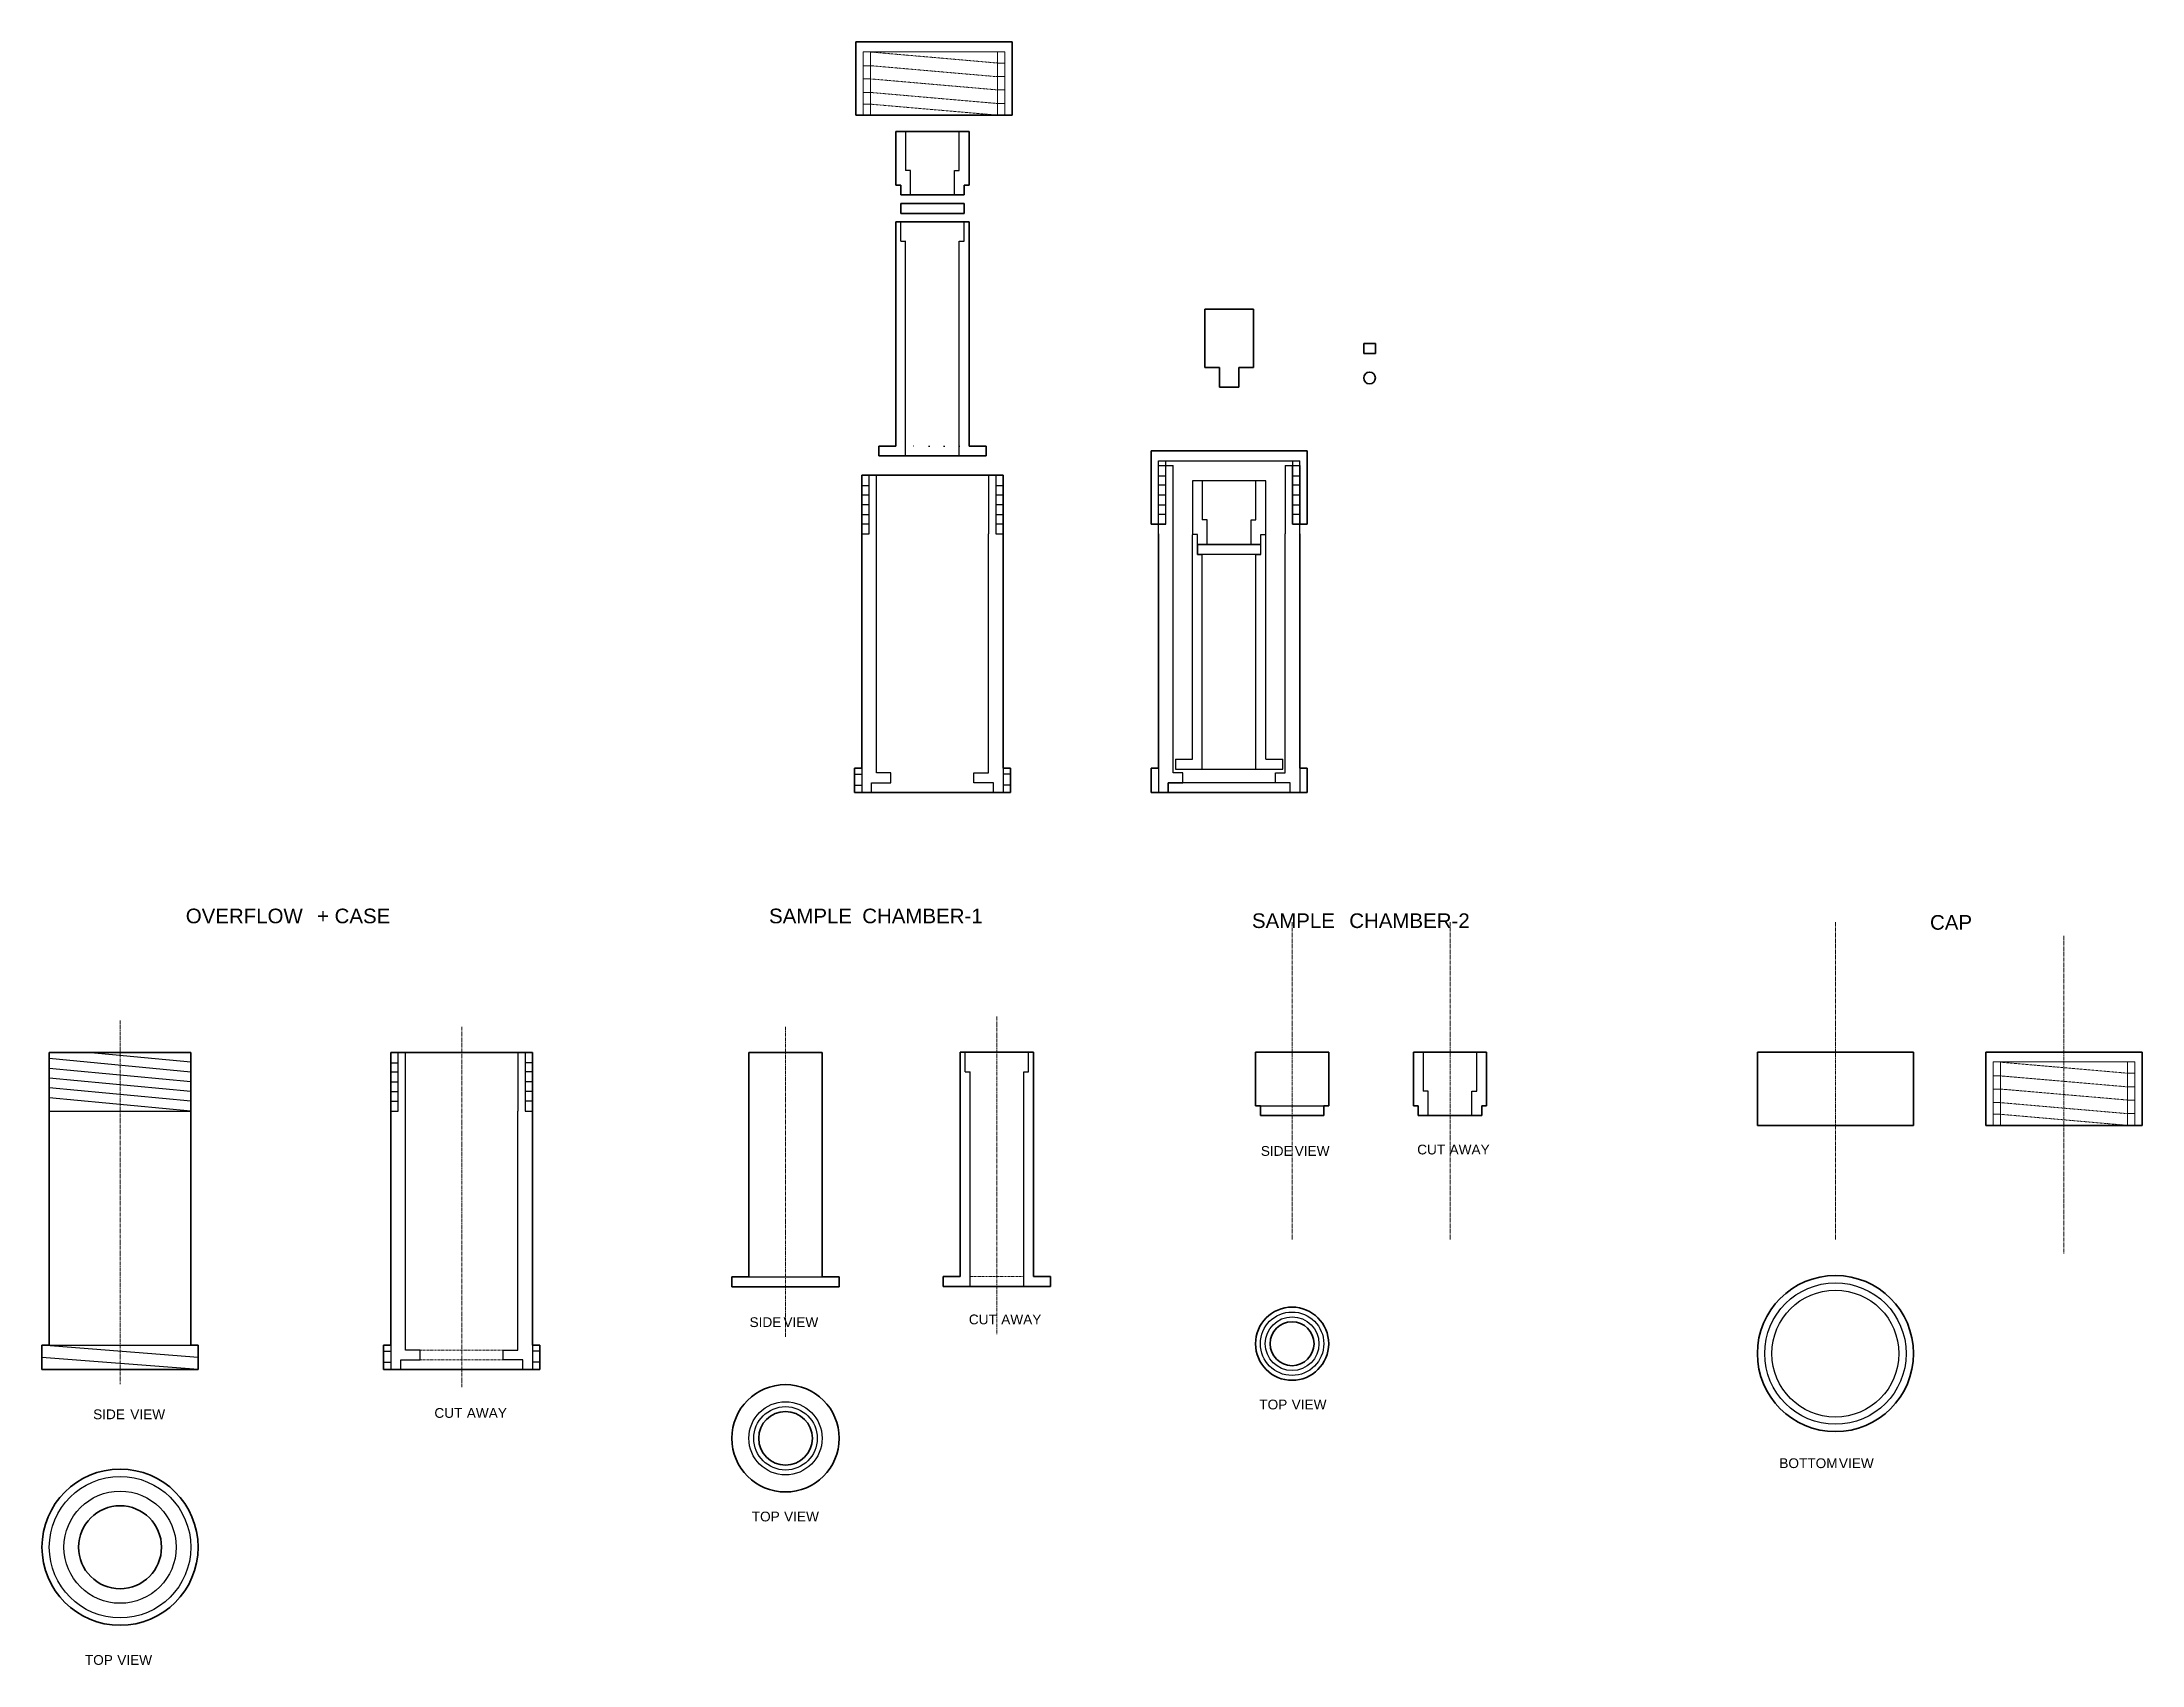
# Model space of a CAD drawing. Header units: millimetres. Extents: x 40 to 470, y 36 to 369.
import ezdxf

# ---------------------------------------------------------------- set-up
doc = ezdxf.new("R2010")
doc.units = ezdxf.units.MM
doc.header["$MEASUREMENT"] = 0
for name, pattern in [('ACAD_ISO07W100', [3, 0, -3]), ('CENTER2', [1.125, 0.75, -0.125, 0.125, -0.125]), ('HIDDEN2', [0.1875, 0.125, -0.0625])]:
    doc.linetypes.add(name, pattern=pattern)
for name, color, linetype, lineweight in [('axis lines', 7, 'CENTER2', 0), ('hidden lines', 7, 'HIDDEN2', 9), ('outlines', 7, 'Continuous', 35), ('section lines', 7, 'Continuous', 20)]:
    doc.layers.add(name, color=color, linetype=linetype, lineweight=lineweight)
doc.styles.get("Standard").update_dxf_attribs({"font": 'arial.ttf'})

msp = doc.modelspace()

# ---------------------------------------------------------------- linework, layer by layer
for p, q in [((209.79, 353.59), (235.79, 353.59)), ((235.79, 353.59), (209.79, 353.59)), ((216.97, 350.25), (216.97, 342.25)), ((227.97, 342.25), (227.97, 350.25)), ((217.97, 342.25), (216.97, 342.25)), ((217.97, 337.25), (217.97, 342.25)), ((226.97, 337.25), (226.97, 342.25)), ((226.97, 342.25), (227.97, 342.25)), ((215.97, 327.73), (215.97, 331.73)), ((228.97, 327.73), (228.97, 331.73)), ((215.97, 327.73), (216.98, 327.73)), ((216.97, 283.73), (216.97, 327.73)), ((227.97, 283.73), (227.97, 327.73)), ((227.97, 327.73), (228.97, 327.73)), ((207.97, 267.77), (207.97, 279.77)), ((209.47, 267.77), (209.47, 279.77)), ((210.97, 267.77), (210.97, 279.77)), ((233.97, 279.77), (233.97, 267.77)), ((235.47, 279.77), (235.47, 267.77)), ((268.78, 282.77), (297.78, 282.77)), ((268.78, 267.77), (268.78, 282.77)), ((268.78, 269.77), (268.78, 281.77)), ((268.78, 269.77), (268.78, 281.77)), ((268.78, 281.77), (270.28, 281.77)), ((270.28, 282.77), (296.28, 282.77)), ((270.28, 281.77), (270.28, 282.77)), ((270.28, 269.77), (270.28, 281.77)), ((270.28, 269.77), (270.28, 281.77)), ((270.28, 281.77), (271.78, 281.77)), ((271.78, 267.77), (271.78, 281.77)), ((294.78, 281.77), (294.78, 267.77)), ((294.78, 281.77), (296.28, 281.77)), ((296.28, 282.77), (296.28, 281.77)), ((296.28, 281.77), (296.28, 269.77)), ((296.28, 269.77), (296.28, 281.77)), ((296.28, 281.77), (297.78, 281.77)), ((297.78, 267.77), (297.78, 282.77)), ((297.78, 281.77), (297.78, 269.77)), ((207.97, 277.68), (209.47, 277.68)), ((207.97, 275.8), (209.47, 275.8)), ((235.47, 277.68), (236.97, 277.68)), ((235.47, 275.8), (236.97, 275.8)), ((268.78, 279.68), (270.28, 279.68)), ((268.78, 277.8), (270.28, 277.8)), ((268.78, 275.77), (270.28, 275.77)), ((290.78, 278.62), (275.78, 278.62)), ((275.78, 278.62), (275.78, 267.62)), ((277.78, 278.62), (277.78, 270.62)), ((288.78, 270.62), (288.78, 278.62)), ((290.78, 267.62), (290.78, 278.62)), ((296.28, 279.68), (297.78, 279.68)), ((296.28, 277.8), (297.78, 277.8)), ((296.28, 275.77), (297.78, 275.77)), ((207.97, 273.77), (209.47, 273.77)), ((207.97, 271.75), (209.47, 271.75)), ((235.47, 273.77), (236.97, 273.77)), ((235.47, 271.75), (236.97, 271.75)), ((268.78, 273.75), (270.28, 273.75)), ((268.78, 271.8), (270.28, 271.8)), ((296.28, 273.75), (297.78, 273.75)), ((296.28, 271.8), (297.78, 271.8)), ((207.97, 269.8), (209.47, 269.8)), ((207.97, 267.77), (209.47, 267.77)), ((207.97, 267.77), (209.47, 267.77)), ((210.97, 218.77), (210.97, 267.77)), ((233.97, 218.77), (233.97, 267.77)), ((235.47, 269.8), (236.97, 269.8)), ((235.47, 267.77), (236.97, 267.77)), ((235.47, 267.77), (236.97, 267.77)), ((268.78, 269.77), (270.28, 269.77)), ((268.78, 269.77), (270.28, 269.77)), ((268.78, 269.77), (270.28, 269.77)), ((271.78, 218.77), (271.78, 267.77)), ((276.78, 267.62), (275.78, 267.62)), ((275.78, 221.56), (275.78, 267.56)), ((276.78, 265.62), (276.78, 267.62)), ((276.78, 263.56), (276.78, 267.56)), ((278.78, 270.62), (277.78, 270.62)), ((278.78, 265.62), (278.78, 270.62)), ((287.78, 265.62), (287.78, 270.62)), ((287.78, 270.62), (288.78, 270.62)), ((289.78, 265.62), (289.78, 267.62)), ((289.78, 267.62), (290.78, 267.62)), ((289.78, 263.56), (289.78, 267.56)), ((290.78, 221.56), (290.78, 267.56)), ((294.78, 218.77), (294.78, 267.77)), ((296.28, 269.77), (297.78, 269.77)), ((296.28, 269.77), (297.78, 269.77)), ((296.28, 269.77), (297.78, 269.77)), ((276.78, 265.62), (289.78, 265.62)), ((289.78, 265.62), (276.78, 265.62)), ((276.78, 265.62), (276.78, 263.62)), ((276.78, 263.62), (289.78, 263.62)), ((276.78, 263.56), (277.79, 263.56)), ((277.78, 219.56), (277.78, 263.56)), ((288.78, 219.56), (288.78, 263.56)), ((288.78, 263.56), (289.78, 263.56)), ((289.78, 263.62), (289.78, 265.62)), ((207.97, 219.77), (207.97, 214.77)), ((236.96, 219.77), (236.96, 214.77)), ((268.78, 219.77), (268.78, 214.77)), ((272.28, 221.56), (272.28, 219.56)), ((272.28, 221.56), (275.78, 221.56)), ((272.28, 219.56), (294.28, 219.56)), ((290.78, 221.56), (294.28, 221.56)), ((294.28, 219.56), (294.28, 221.56)), ((297.78, 219.77), (297.78, 214.77)), ((206.47, 218.54), (207.97, 218.54)), ((206.47, 216.27), (207.97, 216.27)), ((209.97, 214.77), (209.97, 216.77)), ((209.97, 216.77), (213.97, 216.77)), ((213.97, 218.77), (210.97, 218.77)), ((213.97, 216.77), (213.97, 218.77)), ((230.97, 216.77), (230.97, 218.77)), ((230.97, 218.77), (233.97, 218.77)), ((234.97, 216.77), (230.97, 216.77)), ((234.97, 214.77), (234.97, 216.77)), ((238.46, 218.54), (236.96, 218.54)), ((238.46, 216.27), (236.96, 216.27)), ((270.78, 214.77), (270.78, 216.77)), ((270.78, 216.77), (273.78, 216.77)), ((295.78, 216.75), (270.78, 216.75)), ((270.78, 216.75), (270.78, 214.75)), ((273.78, 218.77), (271.78, 218.77)), ((273.78, 216.77), (273.78, 218.77)), ((292.78, 216.77), (292.78, 218.77)), ((292.78, 218.77), (294.78, 218.77)), ((295.78, 216.77), (292.78, 216.77)), ((295.78, 214.77), (295.78, 216.77)), ((295.78, 214.75), (295.78, 216.75)), ((222.47, 214.77), (222.47, 214.77)), ((222.47, 214.77), (222.47, 214.77)), ((283.28, 214.77), (283.28, 214.77)), ((283.28, 214.77), (283.28, 214.77)), ((41.46, 149.46), (41.46, 161.46)), ((70.46, 157.46), (41.46, 160.2)), ((70.46, 159.46), (49.28, 161.46)), ((111.48, 149.46), (111.48, 161.46)), ((111.48, 159.37), (112.98, 159.37)), ((112.98, 149.46), (112.98, 161.46)), ((114.48, 149.46), (114.48, 161.46)), ((137.48, 161.46), (137.48, 149.46)), ((138.98, 161.46), (138.98, 149.46)), ((140.48, 159.37), (138.98, 159.37)), ((229.18, 157.53), (229.18, 161.53)), ((242.18, 157.53), (242.18, 161.53)), ((323.05, 161.53), (323.05, 153.53)), ((334.05, 153.53), (334.05, 161.53)), ((70.46, 155.46), (41.46, 158.2)), ((70.46, 153.46), (41.46, 156.2)), ((111.48, 157.5), (112.98, 157.5)), ((111.48, 155.46), (112.98, 155.46)), ((140.48, 157.5), (138.98, 157.5)), ((140.48, 155.46), (138.98, 155.46)), ((229.18, 157.53), (230.18, 157.53)), ((230.18, 113.53), (230.18, 157.53)), ((241.18, 113.53), (241.18, 157.53)), ((241.18, 157.53), (242.18, 157.53)), ((70.46, 151.46), (41.46, 154.2)), ((70.46, 151.46), (41.46, 154.2)), ((70.46, 149.46), (41.46, 152.2)), ((111.48, 153.44), (112.98, 153.44)), ((111.48, 151.49), (112.98, 151.49)), ((140.48, 153.44), (138.98, 153.44)), ((140.48, 151.49), (138.98, 151.49)), ((324.05, 153.53), (323.05, 153.53)), ((324.05, 148.53), (324.05, 153.53)), ((333.05, 148.53), (333.05, 153.53)), ((333.05, 153.53), (334.05, 153.53)), ((41.46, 149.46), (70.46, 149.46)), ((111.48, 149.46), (112.98, 149.46)), ((114.48, 100.46), (114.48, 149.46)), ((137.48, 100.46), (137.48, 149.46)), ((138.98, 149.46), (140.48, 149.46)), ((289.68, 150.53), (302.68, 150.53)), ((441.38, 146.53), (467.38, 146.53)), ((467.38, 146.53), (441.38, 146.53)), ((184.85, 115.46), (199.85, 115.46)), ((71.96, 98.96), (39.96, 101.46)), ((41.46, 101.46), (70.46, 101.46)), ((109.98, 100.23), (111.48, 100.23)), ((111.48, 101.46), (111.48, 96.46)), ((117.48, 100.46), (114.48, 100.46)), ((117.48, 98.46), (117.48, 100.46)), ((134.48, 98.46), (134.48, 100.46)), ((134.48, 100.46), (137.48, 100.46)), ((140.48, 101.46), (140.48, 96.46)), ((141.98, 100.23), (140.48, 100.23)), ((71.96, 96.46), (39.96, 98.96)), ((55.96, 96.46), (55.96, 96.46)), ((55.96, 96.46), (55.96, 96.46)), ((109.98, 97.96), (111.48, 97.96)), ((113.48, 96.46), (113.48, 98.46)), ((113.48, 98.46), (117.48, 98.46)), ((125.98, 96.46), (125.98, 96.46)), ((125.98, 96.46), (125.98, 96.46)), ((138.48, 98.46), (134.48, 98.46)), ((138.48, 96.46), (138.48, 98.46)), ((141.98, 97.96), (140.48, 97.96))]:
    msp.add_line(p, q)
at = {"linetype": 'ACAD_ISO07W100'}
msp.add_line((227.97, 285.73), (216.97, 285.73), dxfattribs=at)
for centre, radius in [((407.54, 99.75), 14.5), ((407.54, 99.75), 13), ((296.18, 101.77), 5.5), ((192.35, 82.38), 7.5), ((192.35, 82.38), 6.5), ((55.96, 60.06), 14.5), ((55.96, 60.06), 11.5)]:
    msp.add_circle(centre, radius)
at = {"linetype": 'Continuous'}
msp.add_circle((296.18, 101.77), 6.5, dxfattribs=at)
at = {"layer": 'axis lines'}
for p, q in [((296.18, 188.16), (296.18, 123.03)), ((328.55, 188.16), (328.55, 123.03)), ((407.54, 188.16), (407.54, 123.03)), ((454.34, 185.4), (454.34, 120.28)), ((235.68, 168.83), (235.68, 103.71)), ((192.35, 166.7), (192.35, 103.15))]:
    msp.add_line(p, q, dxfattribs=at)
at = {"layer": 'axis lines', "linetype": 'CENTER2'}
for p, q in [((55.96, 168.02), (55.96, 93.45)), ((125.98, 166.74), (125.98, 92.88))]:
    msp.add_line(p, q, dxfattribs=at)
at = {"layer": 'hidden lines'}
for p, q in [((235.79, 364.28), (209.79, 366.53)), ((235.79, 361.47), (209.79, 363.73)), ((235.76, 358.77), (209.76, 361.02)), ((235.79, 355.98), (209.79, 358.24)), ((235.79, 353.59), (209.79, 355.84)), ((467.38, 157.22), (441.38, 159.48)), ((467.38, 154.42), (441.38, 156.67)), ((467.34, 151.72), (441.34, 153.97)), ((467.38, 148.93), (441.38, 151.18)), ((467.38, 146.53), (441.38, 148.79)), ((241.18, 115.53), (230.18, 115.53)), ((117.48, 100.46), (134.48, 100.46)), ((117.48, 98.46), (134.48, 98.46))]:
    msp.add_line(p, q, dxfattribs=at)
at = {"layer": 'outlines'}
for p, q in [((206.79, 353.59), (206.79, 368.59)), ((206.79, 368.59), (238.79, 368.59)), ((238.79, 353.59), (238.79, 368.59)), ((206.79, 353.59), (209.79, 353.59)), ((235.79, 353.59), (209.79, 353.59)), ((235.79, 353.59), (238.79, 353.59)), ((229.97, 350.25), (214.97, 350.25)), ((214.97, 350.25), (214.97, 339.25)), ((229.97, 339.25), (229.97, 350.25)), ((215.97, 339.25), (214.97, 339.25)), ((215.97, 337.25), (215.97, 339.25)), ((215.97, 337.25), (228.97, 337.25)), ((228.97, 337.25), (228.97, 339.25)), ((228.97, 339.25), (229.97, 339.25)), ((214.97, 285.73), (214.97, 331.73)), ((214.97, 331.73), (229.97, 331.73)), ((228.97, 335.46), (215.97, 335.46)), ((215.97, 335.46), (215.97, 333.46)), ((215.97, 333.46), (228.97, 333.46)), ((228.97, 333.46), (228.97, 335.46)), ((229.97, 285.73), (229.97, 331.73)), ((278.28, 313.84), (288.28, 313.84)), ((278.28, 301.84), (278.28, 313.84)), ((288.28, 313.84), (288.28, 301.84)), ((310.86, 304.77), (310.86, 306.77)), ((310.86, 306.77), (313.26, 306.77)), ((313.26, 306.77), (313.26, 304.77)), ((281.28, 301.84), (278.28, 301.84)), ((281.28, 297.84), (281.28, 301.84)), ((288.28, 301.84), (285.28, 301.84)), ((285.28, 301.84), (285.28, 297.84)), ((313.26, 304.77), (310.86, 304.77)), ((285.28, 297.84), (281.28, 297.84)), ((211.47, 285.73), (211.47, 283.73)), ((214.97, 285.73), (211.47, 285.73)), ((233.47, 285.73), (229.97, 285.73)), ((233.47, 283.73), (233.47, 285.73)), ((267.28, 269.77), (267.28, 284.77)), ((267.28, 284.77), (299.28, 284.77)), ((299.28, 269.77), (299.28, 284.77)), ((207.97, 279.77), (236.97, 279.77)), ((207.97, 267.77), (207.97, 279.77)), ((211.47, 283.73), (233.47, 283.73)), ((236.97, 279.77), (236.97, 267.77)), ((207.97, 219.77), (207.97, 267.77)), ((236.97, 219.77), (236.97, 267.77)), ((267.28, 269.77), (270.28, 269.77)), ((268.78, 219.77), (268.78, 267.77)), ((296.28, 269.77), (299.28, 269.77)), ((297.78, 219.77), (297.78, 267.77)), ((207.97, 219.77), (206.47, 219.77)), ((206.47, 219.77), (206.47, 214.77)), ((236.97, 219.77), (238.47, 219.77)), ((238.47, 219.77), (238.47, 214.77)), ((268.78, 219.77), (267.28, 219.77)), ((267.28, 219.77), (267.28, 214.77)), ((297.78, 219.77), (299.28, 219.77)), ((299.28, 219.77), (299.28, 214.77)), ((222.47, 214.77), (206.47, 214.77)), ((222.47, 214.77), (238.47, 214.77)), ((283.28, 214.77), (267.28, 214.77)), ((270.78, 214.75), (295.78, 214.75)), ((283.28, 214.77), (299.28, 214.77)), ((41.46, 161.46), (70.46, 161.46)), ((41.46, 149.46), (41.46, 161.46)), ((70.46, 161.46), (70.46, 149.46)), ((111.48, 161.46), (140.48, 161.46)), ((111.48, 149.46), (111.48, 161.46)), ((140.48, 161.46), (140.48, 149.46)), ((184.85, 115.46), (184.85, 161.46)), ((184.85, 161.46), (199.85, 161.46)), ((199.85, 115.46), (199.85, 161.46)), ((228.18, 115.53), (228.18, 161.53)), ((228.18, 161.53), (243.18, 161.53)), ((243.18, 115.53), (243.18, 161.53)), ((303.68, 161.53), (288.68, 161.53)), ((288.68, 161.53), (288.68, 150.53)), ((303.68, 150.53), (303.68, 161.53)), ((336.05, 161.53), (321.05, 161.53)), ((321.05, 161.53), (321.05, 150.53)), ((336.05, 150.53), (336.05, 161.53)), ((391.54, 146.53), (391.54, 161.53)), ((391.54, 161.53), (423.54, 161.53)), ((423.54, 146.53), (423.54, 161.53)), ((438.38, 146.53), (438.38, 161.53)), ((438.38, 161.53), (470.38, 161.53)), ((470.38, 146.53), (470.38, 161.53)), ((41.46, 101.46), (41.46, 149.46)), ((70.46, 101.46), (70.46, 149.46)), ((111.48, 101.46), (111.48, 149.46)), ((140.48, 101.46), (140.48, 149.46)), ((289.68, 150.53), (288.68, 150.53)), ((289.68, 148.53), (289.68, 150.53)), ((289.68, 148.53), (302.68, 148.53)), ((302.68, 148.53), (302.68, 150.53)), ((302.68, 150.53), (303.68, 150.53)), ((322.05, 150.53), (321.05, 150.53)), ((322.05, 148.53), (322.05, 150.53)), ((322.05, 148.53), (335.05, 148.53)), ((335.05, 148.53), (335.05, 150.53)), ((335.05, 150.53), (336.05, 150.53)), ((391.54, 146.53), (394.54, 146.53)), ((394.54, 146.53), (420.54, 146.53)), ((420.54, 146.53), (394.54, 146.53)), ((420.54, 146.53), (394.54, 146.53)), ((420.54, 146.53), (423.54, 146.53)), ((438.38, 146.53), (441.38, 146.53)), ((467.38, 146.53), (441.38, 146.53)), ((467.38, 146.53), (470.38, 146.53)), ((184.85, 115.46), (181.35, 115.46)), ((181.35, 115.46), (181.35, 113.46)), ((181.35, 113.46), (203.35, 113.46)), ((203.35, 115.46), (199.85, 115.46)), ((203.35, 113.46), (203.35, 115.46)), ((228.18, 115.53), (224.68, 115.53)), ((224.68, 115.53), (224.68, 113.53)), ((224.68, 113.53), (246.68, 113.53)), ((246.68, 115.53), (243.18, 115.53)), ((246.68, 113.53), (246.68, 115.53)), ((41.46, 101.46), (39.96, 101.46)), ((39.96, 101.46), (39.96, 96.46)), ((70.46, 101.46), (71.96, 101.46)), ((71.96, 101.46), (71.96, 96.46)), ((111.48, 101.46), (109.98, 101.46)), ((109.98, 101.46), (109.98, 96.46)), ((140.48, 101.46), (141.98, 101.46)), ((141.98, 101.46), (141.98, 96.46)), ((55.96, 96.46), (39.96, 96.46)), ((55.96, 96.46), (71.96, 96.46)), ((125.98, 96.46), (109.98, 96.46)), ((125.98, 96.46), (141.98, 96.46))]:
    msp.add_line(p, q, dxfattribs=at)
for centre, radius in [((312.06, 299.72), 1.2), ((407.54, 99.75), 16), ((296.18, 101.77), 7.5), ((296.18, 101.77), 4.5), ((192.35, 82.38), 11), ((192.35, 82.38), 5.5), ((55.96, 60.06), 16), ((55.96, 60.06), 8.5)]:
    msp.add_circle(centre, radius, dxfattribs=at)
at = {"layer": 'section lines'}
for p, q in [((208.29, 353.59), (208.29, 366.59)), ((208.29, 366.59), (209.79, 366.59)), ((209.79, 353.59), (209.79, 366.59)), ((209.79, 366.59), (235.79, 366.59)), ((235.79, 353.59), (235.79, 366.59)), ((235.79, 366.59), (237.29, 366.59)), ((237.29, 353.59), (237.29, 366.59)), ((209.79, 363.73), (208.29, 363.73)), ((235.79, 364.28), (237.29, 364.28)), ((209.76, 361.02), (208.29, 361.02)), ((209.79, 358.24), (208.29, 358.24)), ((235.76, 361.48), (237.26, 361.48)), ((235.76, 358.77), (237.26, 358.77)), ((209.79, 355.84), (208.29, 355.84)), ((235.79, 355.98), (237.29, 355.98)), ((439.88, 146.53), (439.88, 159.53)), ((439.88, 159.53), (441.38, 159.53)), ((441.38, 146.53), (441.38, 159.53)), ((441.38, 159.53), (467.38, 159.53)), ((467.38, 146.53), (467.38, 159.53)), ((467.38, 159.53), (468.88, 159.53)), ((468.88, 146.53), (468.88, 159.53)), ((441.38, 156.67), (439.88, 156.67)), ((467.38, 157.22), (468.88, 157.22)), ((441.34, 153.97), (439.88, 153.96)), ((441.38, 151.18), (439.88, 151.18)), ((467.34, 154.42), (468.84, 154.42)), ((467.34, 151.72), (468.84, 151.72)), ((441.38, 148.79), (439.88, 148.79)), ((467.38, 148.93), (468.88, 148.93))]:
    msp.add_line(p, q, dxfattribs=at)

# ---------------------------------------------------------------- texts
note = msp.add_mtext_dynamic_manual_height_columns('OVERFLOW  ', width=25.7265, gutter_width=1.17, heights=[4.04, 4.18], dxfattribs=dict(insert=(69.43, 190.95), char_height=3, attachment_point=1))
for column, words in zip(note.columns.linked_columns, ['+ CASE']):
    column.text = words
note = msp.add_mtext_dynamic_manual_height_columns('SAMPLE ', width=17.8345, gutter_width=1.27, heights=[4.04, 4.18], dxfattribs=dict(insert=(188.98, 190.95), char_height=3, attachment_point=1))
for column, words in zip(note.columns.linked_columns, ['CHAMBER-1']):
    column.text = words
note = msp.add_mtext_dynamic_manual_height_columns('SAMPLE ', width=17.7301, gutter_width=2.22, heights=[4.04, 4.18], dxfattribs=dict(insert=(287.95, 189.98), char_height=3, attachment_point=1))
for column, words in zip(note.columns.linked_columns, ['CHAMBER-2']):
    column.text = words
at = {"insert": (426.93, 189.63), "char_height": 3, "attachment_point": 1}
msp.add_mtext_dynamic_manual_height_columns('CAP', width=15.9402, gutter_width=0, heights=[4.04], dxfattribs=at)
note = msp.add_mtext_dynamic_manual_height_columns('SIDE ', width=6.6338, gutter_width=0.313, heights=[4.04, 4.18], dxfattribs=dict(insert=(289.77, 142.28), char_height=2, attachment_point=1))
for column, words in zip(note.columns.linked_columns, ['VIEW']):
    column.text = words
note = msp.add_mtext_dynamic_manual_height_columns('CUT ', width=6.6338, gutter_width=0, heights=[4.04, 4.18], dxfattribs=dict(insert=(321.82, 142.57), char_height=2, attachment_point=1))
for column, words in zip(note.columns.linked_columns, ['AWAY']):
    column.text = words
note = msp.add_mtext_dynamic_manual_height_columns('CUT ', width=6.6338, gutter_width=0, heights=[4.04, 4.18], dxfattribs=dict(insert=(229.93, 107.75), char_height=2, attachment_point=1))
for column, words in zip(note.columns.linked_columns, ['AWAY']):
    column.text = words
note = msp.add_mtext_dynamic_manual_height_columns('SIDE ', width=6.6338, gutter_width=0.313, heights=[4.04, 4.18], dxfattribs=dict(insert=(184.98, 107.19), char_height=2, attachment_point=1))
for column, words in zip(note.columns.linked_columns, ['VIEW']):
    column.text = words
note = msp.add_mtext_dynamic_manual_height_columns('SIDE ', width=6.6338, gutter_width=0.978, heights=[4.04, 4.18], dxfattribs=dict(insert=(50.44, 88.3), char_height=2, attachment_point=1))
for column, words in zip(note.columns.linked_columns, ['VIEW']):
    column.text = words
note = msp.add_mtext_dynamic_manual_height_columns('CUT ', width=6.6338, gutter_width=0, heights=[4.04, 4.18], dxfattribs=dict(insert=(120.39, 88.58), char_height=2, attachment_point=1))
for column, words in zip(note.columns.linked_columns, ['AWAY']):
    column.text = words
note = msp.add_mtext_dynamic_manual_height_columns('TOP ', width=6.6338, gutter_width=0, heights=[4.04, 4.18], dxfattribs=dict(insert=(289.46, 90.31), char_height=2, attachment_point=1))
for column, words in zip(note.columns.linked_columns, ['VIEW']):
    column.text = words
note = msp.add_mtext_dynamic_manual_height_columns('BOTTOM ', width=6.6338, gutter_width=5.58, heights=[4.04, 4.34], dxfattribs=dict(insert=(396.04, 78.28), char_height=2, attachment_point=1))
for column, words in zip(note.columns.linked_columns, ['VIEW']):
    column.text = words
note = msp.add_mtext_dynamic_manual_height_columns('TOP ', width=6.6338, gutter_width=0, heights=[4.04, 4.18], dxfattribs=dict(insert=(185.43, 67.35), char_height=2, attachment_point=1))
for column, words in zip(note.columns.linked_columns, ['VIEW']):
    column.text = words
note = msp.add_mtext_dynamic_manual_height_columns('TOP ', width=6.6338, gutter_width=0, heights=[4.04, 4.18], dxfattribs=dict(insert=(48.75, 37.95), char_height=2, attachment_point=1))
for column, words in zip(note.columns.linked_columns, ['VIEW']):
    column.text = words

doc.saveas('drawing.dxf')
